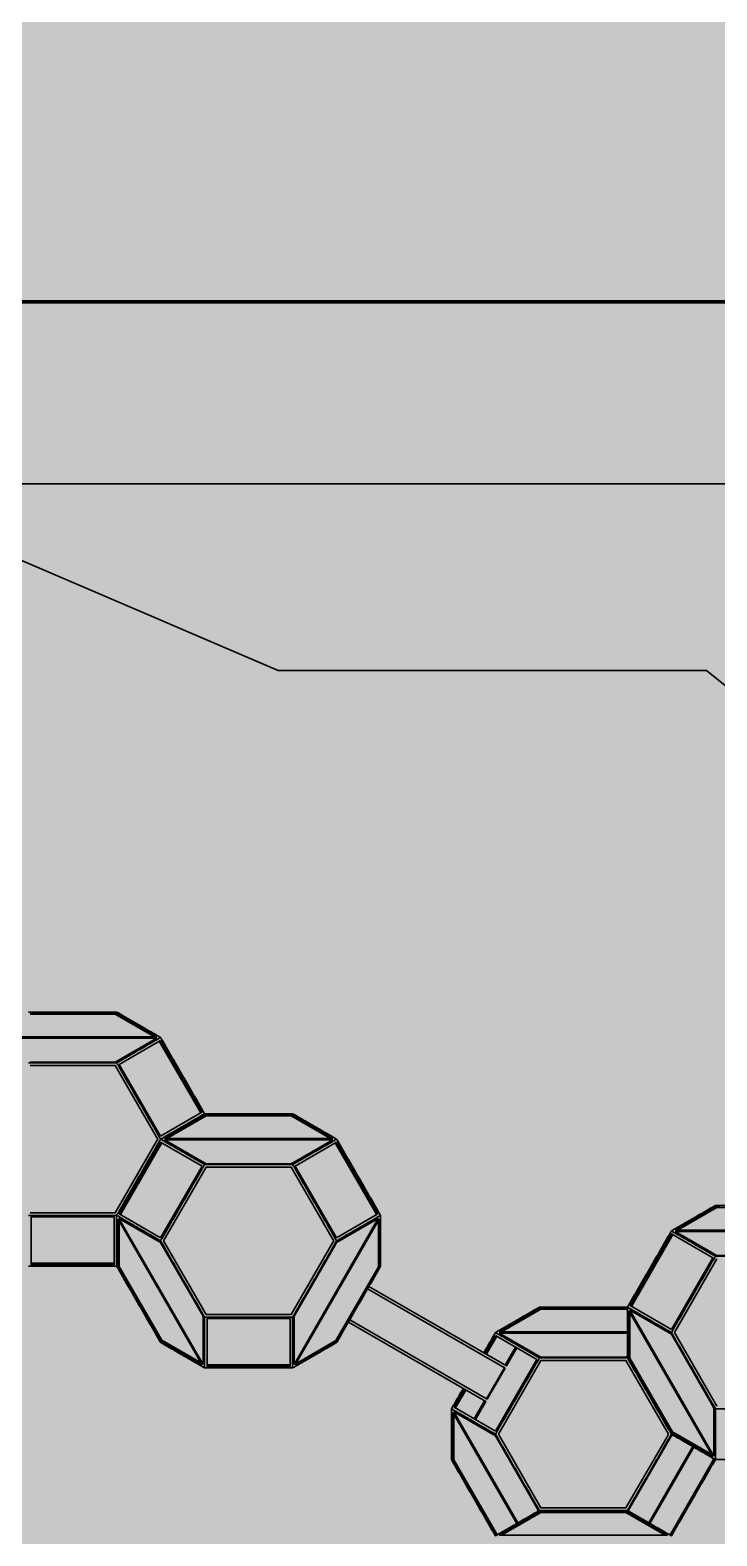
# Model space of a CAD drawing. Header units: millimetres. Extents: x 401 to 30661, y 2016 to 22119.
# Drawn here: x 16375 to 16757, y 14429 to 15267 of the extents above; entities that cross this region are included whole.
import ezdxf

# ---------------------------------------------------------------- set-up
doc = ezdxf.new("R2010")
doc.units = ezdxf.units.MM
doc.layers.add('4TH DETAILS', color=125, linetype='Continuous', lineweight=15, true_color=0x39ffb0)
doc.layers.add('BACKGROUND', color=7, linetype='Continuous', true_color=0x000000)
doc.layers.add('GLOW-CYAN', color=7, linetype='Continuous', lineweight=100, true_color=0x7debff, transparency=0.8)
doc.layers.add('GLOW-EMERALD-2', color=7, linetype='Continuous', lineweight=30, true_color=0x39ffb0, transparency=0.8)
doc.layers.add('LAYOUT', color=83, linetype='Continuous', lineweight=50, true_color=0x7debff, plot=False)

msp = doc.modelspace()

# ---------------------------------------------------------------- hatches: boundary and pattern name
at = {"layer": 'BACKGROUND'}
h = msp.add_hatch(color=256, dxfattribs=at)
h.dxf.hatch_style = 1
h.paths.add_polyline_path([(400.723, 2015.745), (30660.634, 2015.745), (30660.634, 22119.328), (400.723, 22119.328)])

# ---------------------------------------------------------------- linework, layer by layer
at = {"layer": '4TH DETAILS', "linetype": 'Continuous'}
for p, q in [((16374.6, 14720.17), (16376.229, 14720.17)), ((16376.229, 14720.17), (16421.96, 14720.17)), ((16421.96, 14719.463), (16421.96, 14720.17)), ((16421.96, 14720.17), (16444.826, 14706.968)), ((16421.96, 14719.463), (16374.6, 14719.463)), ((16443.873, 14706.812), (16421.96, 14719.463)), ((16445.134, 14706.206), (16351.426, 14706.206)), ((16351.462, 14706.812), (16445.098, 14706.812)), ((16445.134, 14706.206), (16421.96, 14692.826)), ((16424.208, 14691.503), (16447.247, 14704.805)), ((16444.826, 14706.968), (16445.098, 14706.812)), ((16469.57, 14664.485), (16446.53, 14704.39)), ((16447.247, 14704.805), (16447.27, 14704.766)), ((16447.27, 14704.766), (16470.287, 14664.899)), ((16420.331, 14692.826), (16374.6, 14692.826)), ((16374.6, 14690.945), (16376.229, 14690.945)), ((16376.229, 14690.945), (16421.96, 14690.945)), ((16421.96, 14692.826), (16420.331, 14692.826)), ((16421.96, 14690.945), (16444.826, 14651.34)), ((16447.247, 14651.597), (16424.208, 14691.503)), ((16470.287, 14664.899), (16447.27, 14651.61)), ((16449.442, 14650.243), (16472.579, 14663.601)), ((16472.579, 14662.894), (16450.667, 14650.243)), ((16472.579, 14662.894), (16472.579, 14663.601)), ((16472.579, 14663.601), (16474.208, 14663.601)), ((16519.94, 14662.894), (16472.579, 14662.894)), ((16474.208, 14663.601), (16519.94, 14663.601)), ((16519.94, 14662.894), (16519.94, 14663.601)), ((16519.94, 14663.601), (16542.806, 14650.4)), ((16541.852, 14650.243), (16519.94, 14662.894)), ((16444.826, 14648.518), (16421.96, 14608.914)), ((16424.23, 14608.343), (16447.27, 14648.249)), ((16447.987, 14647.835), (16424.947, 14607.929)), ((16444.826, 14651.34), (16445.64, 14649.929)), ((16445.64, 14649.929), (16444.826, 14648.518)), ((16447.27, 14651.61), (16447.247, 14651.597)), ((16447.27, 14648.249), (16470.309, 14634.947)), ((16449.713, 14649.459), (16449.405, 14649.637)), ((16543.114, 14649.637), (16449.405, 14649.637)), ((16449.442, 14650.243), (16543.077, 14650.243)), ((16472.579, 14636.258), (16449.713, 14649.459)), ((16543.114, 14649.637), (16519.94, 14636.258)), ((16522.188, 14634.934), (16545.227, 14648.236)), ((16542.806, 14650.4), (16543.077, 14650.243)), ((16567.549, 14607.916), (16544.51, 14647.822)), ((16545.227, 14648.236), (16545.249, 14648.197)), ((16545.249, 14648.197), (16568.267, 14608.33)), ((16470.309, 14634.947), (16447.27, 14595.042)), ((16448.899, 14593.361), (16472.579, 14634.376)), ((16518.311, 14636.258), (16472.579, 14636.258)), ((16472.579, 14634.376), (16474.209, 14634.376)), ((16474.209, 14634.376), (16519.94, 14634.376)), ((16519.94, 14636.258), (16518.311, 14636.258)), ((16519.94, 14634.376), (16542.805, 14594.772)), ((16545.227, 14595.029), (16522.188, 14634.934)), ((16733.789, 14599.212), (16756.927, 14612.57)), ((16756.927, 14611.863), (16735.014, 14599.212)), ((16756.927, 14611.863), (16756.927, 14612.57)), ((16756.927, 14612.57), (16758.556, 14612.57)), ((16804.287, 14611.863), (16756.927, 14611.863)), ((16376.229, 14608.914), (16374.6, 14608.914)), ((16375.24, 14606.663), (16421.319, 14606.663)), ((16375.24, 14580.059), (16375.24, 14606.663)), ((16421.96, 14608.914), (16376.229, 14608.914)), ((16421.319, 14606.663), (16421.319, 14580.059)), ((16423.589, 14578.748), (16423.589, 14605.465)), ((16470.407, 14524.375), (16423.589, 14605.465)), ((16424.07, 14605.815), (16424.404, 14605.622)), ((16424.07, 14605.815), (16470.95, 14524.616)), ((16424.202, 14579.102), (16424.202, 14604.404)), ((16447.27, 14595.042), (16424.23, 14608.343)), ((16424.404, 14605.622), (16447.27, 14592.42)), ((16521.569, 14524.642), (16568.427, 14605.802)), ((16568.93, 14605.465), (16522.112, 14524.375)), ((16568.267, 14608.33), (16545.249, 14595.042)), ((16545.249, 14592.42), (16568.427, 14605.802)), ((16568.562, 14578.961), (16568.562, 14604.829)), ((16568.93, 14605.465), (16568.93, 14605.152)), ((16568.93, 14605.152), (16568.93, 14578.748)), ((16542.805, 14594.772), (16543.62, 14593.361)), ((16545.249, 14595.042), (16545.227, 14595.029)), ((16708.578, 14557.312), (16731.617, 14597.218)), ((16732.334, 14596.804), (16709.295, 14556.898)), ((16731.617, 14597.218), (16754.657, 14583.916)), ((16734.061, 14598.428), (16733.753, 14598.606)), ((16805.102, 14598.606), (16733.753, 14598.606)), ((16733.789, 14599.212), (16805.102, 14599.212)), ((16756.927, 14585.227), (16734.061, 14598.428)), ((16447.27, 14592.42), (16470.136, 14552.816)), ((16472.579, 14552.346), (16448.899, 14593.361)), ((16542.805, 14591.95), (16519.94, 14552.346)), ((16521.569, 14551.405), (16544.435, 14591.009)), ((16543.62, 14593.361), (16542.805, 14591.95)), ((16544.435, 14591.009), (16545.249, 14592.42)), ((16375.24, 14580.887), (16421.319, 14580.887)), ((16421.319, 14580.059), (16375.24, 14580.059)), ((16424.202, 14579.102), (16423.589, 14578.748)), ((16447.27, 14537.733), (16423.589, 14578.748)), ((16447.882, 14538.086), (16424.202, 14579.102)), ((16544.882, 14537.945), (16568.562, 14578.961)), ((16568.93, 14578.748), (16546.064, 14539.144)), ((16568.562, 14578.961), (16568.93, 14578.748)), ((16754.657, 14583.916), (16731.617, 14544.01)), ((16733.247, 14542.33), (16756.927, 14583.345)), ((16802.658, 14585.227), (16756.927, 14585.227)), ((16562.497, 14566.666), (16639.002, 14522.496)), ((16563.225, 14567.926), (16639.729, 14523.756)), ((16470.136, 14552.816), (16470.95, 14551.405)), ((16635.81, 14542.643), (16658.947, 14556.002)), ((16658.947, 14555.295), (16637.035, 14542.643)), ((16658.947, 14555.295), (16658.947, 14556.002)), ((16658.947, 14556.002), (16660.576, 14556.002)), ((16706.308, 14555.295), (16658.947, 14555.295)), ((16660.576, 14556.002), (16706.308, 14556.002)), ((16706.308, 14555.295), (16706.308, 14556.002)), ((16706.308, 14556.002), (16707.122, 14555.531)), ((16707.122, 14554.824), (16706.308, 14555.295)), ((16707.937, 14527.717), (16707.937, 14554.434)), ((16754.755, 14473.344), (16707.937, 14554.434)), ((16708.417, 14554.784), (16708.752, 14554.591)), ((16708.417, 14554.784), (16755.298, 14473.585)), ((16708.549, 14528.071), (16708.549, 14553.373)), ((16731.617, 14544.01), (16708.578, 14557.312)), ((16708.752, 14554.591), (16731.617, 14541.389)), ((16470.95, 14551.405), (16470.95, 14550.464)), ((16470.95, 14550.464), (16470.95, 14524.616)), ((16474.209, 14552.346), (16472.579, 14552.346)), ((16473.22, 14550.094), (16519.299, 14550.094)), ((16473.22, 14523.491), (16473.22, 14550.094)), ((16519.94, 14552.346), (16474.209, 14552.346)), ((16519.299, 14550.094), (16519.299, 14523.491)), ((16521.569, 14525.002), (16521.569, 14551.405)), ((16551.769, 14548.085), (16628.274, 14503.915)), ((16552.497, 14549.345), (16629.002, 14505.175)), ((16447.882, 14538.086), (16447.27, 14537.733)), ((16448.084, 14537.263), (16447.27, 14537.733)), ((16469.795, 14525.435), (16447.882, 14538.086)), ((16470.407, 14524.375), (16448.084, 14537.263)), ((16545.249, 14537.733), (16522.112, 14524.375)), ((16522.479, 14525.011), (16544.882, 14537.945)), ((16544.882, 14537.945), (16545.249, 14537.733)), ((16546.064, 14539.144), (16545.249, 14537.733)), ((16627.846, 14530.617), (16633.638, 14540.649)), ((16634.355, 14540.235), (16628.563, 14530.203)), ((16633.638, 14540.649), (16656.677, 14527.347)), ((16636.081, 14541.86), (16635.773, 14542.038)), ((16707.122, 14542.038), (16635.773, 14542.038)), ((16635.81, 14542.643), (16707.122, 14542.643)), ((16658.947, 14528.658), (16636.081, 14541.86)), ((16731.617, 14541.389), (16754.483, 14501.785)), ((16756.927, 14501.314), (16733.247, 14542.33)), ((16639.002, 14524.176), (16644.794, 14534.208)), ((16639.729, 14523.756), (16645.521, 14533.788)), ((16644.794, 14534.208), (16645.521, 14533.788)), ((16704.679, 14528.658), (16658.947, 14528.658)), ((16706.308, 14528.658), (16704.679, 14528.658)), ((16707.122, 14529.128), (16706.308, 14528.658)), ((16708.549, 14528.071), (16707.937, 14527.717)), ((16731.617, 14486.702), (16707.937, 14527.717)), ((16732.23, 14487.055), (16708.549, 14528.071)), ((16473.22, 14524.319), (16519.299, 14524.319)), ((16519.299, 14523.491), (16473.22, 14523.491)), ((16521.569, 14524.642), (16521.569, 14525.002)), ((16628.65, 14505.378), (16638.65, 14522.699)), ((16629.002, 14505.175), (16639.002, 14522.496)), ((16656.677, 14527.347), (16633.638, 14487.442)), ((16635.267, 14485.761), (16658.947, 14526.777)), ((16658.947, 14526.777), (16660.577, 14526.777)), ((16660.577, 14526.777), (16706.308, 14526.777)), ((16706.308, 14526.777), (16729.173, 14487.172)), ((16610.598, 14500.744), (16616.39, 14510.776)), ((16617.107, 14510.362), (16611.315, 14500.33)), ((16621.754, 14494.303), (16627.546, 14504.335)), ((16622.482, 14493.883), (16628.274, 14503.915)), ((16609.957, 14471.149), (16609.957, 14497.866)), ((16645.614, 14436.107), (16609.957, 14497.866)), ((16610.438, 14498.215), (16610.772, 14498.022)), ((16610.438, 14498.215), (16646.125, 14436.403)), ((16610.57, 14471.502), (16610.57, 14496.805)), ((16633.638, 14487.442), (16610.598, 14500.744)), ((16610.772, 14498.022), (16633.638, 14484.821)), ((16621.754, 14494.303), (16622.482, 14493.883)), ((16754.483, 14501.785), (16755.298, 14500.374)), ((16755.298, 14500.374), (16755.298, 14499.433)), ((16755.298, 14499.433), (16755.298, 14473.585)), ((16658.947, 14444.746), (16635.267, 14485.761)), ((16729.173, 14487.172), (16729.988, 14485.761)), ((16729.988, 14485.761), (16729.173, 14484.35)), ((16732.23, 14487.055), (16731.617, 14486.702)), ((16732.432, 14486.232), (16731.617, 14486.702)), ((16754.142, 14474.404), (16732.23, 14487.055)), ((16754.755, 14473.344), (16732.432, 14486.232)), ((16633.638, 14484.821), (16656.503, 14445.216)), ((16729.173, 14484.35), (16706.308, 14444.746)), ((16707.937, 14443.805), (16730.803, 14483.41)), ((16719.118, 14436.409), (16743.613, 14478.835)), ((16744.136, 14478.534), (16719.641, 14436.107)), ((16730.803, 14483.41), (16731.617, 14484.821)), ((16731.617, 14484.821), (16732.432, 14485.291)), ((16610.57, 14471.502), (16609.957, 14471.149)), ((16633.638, 14430.133), (16609.957, 14471.149)), ((16634.25, 14430.487), (16610.57, 14471.502)), ((16731.25, 14430.345), (16754.93, 14471.361)), ((16755.298, 14471.149), (16732.432, 14431.544)), ((16754.93, 14471.361), (16754.93, 14472.302)), ((16754.93, 14471.361), (16755.298, 14471.149)), ((16755.298, 14472.089), (16755.298, 14471.149)), ((16656.503, 14445.216), (16657.318, 14443.805)), ((16657.318, 14443.805), (16657.318, 14442.865)), ((16660.577, 14444.746), (16658.947, 14444.746)), ((16706.308, 14444.746), (16660.577, 14444.746)), ((16707.937, 14442.865), (16707.937, 14443.805)), ((16635.81, 14429.506), (16658.947, 14442.865)), ((16658.947, 14442.158), (16637.035, 14429.506)), ((16658.947, 14442.158), (16658.947, 14442.865)), ((16658.947, 14442.865), (16660.576, 14442.865)), ((16706.308, 14442.158), (16658.947, 14442.158)), ((16660.576, 14442.865), (16706.308, 14442.865)), ((16706.308, 14442.158), (16706.308, 14442.865)), ((16706.308, 14442.865), (16729.174, 14429.663)), ((16728.22, 14429.506), (16706.308, 14442.158)), ((16634.25, 14430.487), (16633.638, 14430.133)), ((16634.452, 14429.663), (16633.638, 14430.133)), ((16635.065, 14430.017), (16634.25, 14430.487)), ((16635.81, 14429.506), (16729.445, 14429.506)), ((16729.174, 14429.663), (16729.445, 14429.506)), ((16730.435, 14429.875), (16731.25, 14430.345)), ((16731.617, 14430.133), (16730.803, 14429.663)), ((16731.25, 14430.345), (16731.617, 14430.133)), ((16732.432, 14431.544), (16731.617, 14430.133))]:
    msp.add_line(p, q, dxfattribs=at)
at = {"layer": '4TH DETAILS'}
msp.add_lwpolyline([(9649.126, 6214.575), (18449.126, 6214.575), (18449.126, 15014.575), (9649.126, 15014.575)], close=True, dxfattribs=at)
msp.add_lwpolyline([(16270.229, 15014.575), (16512.728, 14910.647), (16751.181, 14910.647), (17943.449, 13956.832), (18181.903, 12764.564), (18181.903, 12049.203), (17704.996, 10380.028), (17704.996, 9489.575)], dxfattribs=at)
at = {"layer": '4TH DETAILS', "linetype": 'Continuous'}
for points in [[(16422.775, 14720.64), (16373.785, 14720.64)], [(16422.775, 14720.64), (16447.27, 14706.498)], [(16422.775, 14692.356), (16447.27, 14706.498)], [(16471.765, 14664.072), (16447.27, 14706.498)], [(16373.785, 14692.356), (16422.775, 14692.356)], [(16447.27, 14649.929), (16422.775, 14692.356)], [(16447.27, 14649.929), (16471.765, 14664.072)], [(16447.27, 14649.929), (16471.765, 14664.072)], [(16520.754, 14664.072), (16471.765, 14664.072)], [(16520.754, 14664.072), (16545.249, 14649.929)], [(16422.775, 14607.503), (16447.27, 14649.929)], [(16422.775, 14607.503), (16447.27, 14649.929)], [(16471.765, 14635.787), (16447.27, 14649.929)], [(16520.754, 14635.787), (16545.249, 14649.929)], [(16569.744, 14607.503), (16545.249, 14649.929)], [(16447.27, 14593.361), (16471.765, 14635.787)], [(16471.765, 14635.787), (16520.754, 14635.787)], [(16545.249, 14593.361), (16520.754, 14635.787)], [(16731.617, 14598.898), (16756.112, 14613.041)], [(16805.102, 14613.041), (16756.112, 14613.041)], [(16373.785, 14607.503), (16422.775, 14607.503)], [(16422.775, 14579.219), (16422.775, 14607.503)], [(16447.27, 14593.361), (16422.775, 14607.503)], [(16422.775, 14607.503), (16422.775, 14579.219)], [(16545.249, 14593.361), (16569.744, 14607.503)], [(16569.744, 14579.219), (16569.744, 14607.503)], [(16707.122, 14556.472), (16731.617, 14598.898)], [(16756.112, 14584.756), (16731.617, 14598.898)], [(16471.765, 14550.935), (16447.27, 14593.361)], [(16520.754, 14550.935), (16545.249, 14593.361)], [(16373.785, 14579.219), (16422.775, 14579.219)], [(16422.775, 14579.219), (16447.27, 14536.792)], [(16569.744, 14579.219), (16545.249, 14536.792)], [(16731.617, 14542.33), (16756.112, 14584.756)], [(16756.112, 14584.756), (16805.102, 14584.756)], [(16633.638, 14542.33), (16658.133, 14556.472)], [(16707.122, 14556.472), (16658.133, 14556.472)], [(16707.122, 14528.188), (16707.122, 14556.472)], [(16731.617, 14542.33), (16707.122, 14556.472)], [(16471.765, 14550.935), (16520.754, 14550.935)], [(16471.765, 14550.935), (16471.765, 14522.65)], [(16520.754, 14550.935), (16520.754, 14522.65)], [(16447.27, 14536.792), (16471.765, 14522.65)], [(16520.754, 14522.65), (16545.249, 14536.792)], [(16627.118, 14531.037), (16633.638, 14542.33)], [(16658.133, 14528.188), (16633.638, 14542.33)], [(16756.112, 14499.903), (16731.617, 14542.33)], [(16633.638, 14485.761), (16658.133, 14528.188)], [(16658.133, 14528.188), (16707.122, 14528.188)], [(16731.617, 14485.761), (16707.122, 14528.188)], [(16707.122, 14528.188), (16731.617, 14485.761)], [(16471.765, 14522.65), (16520.754, 14522.65)], [(16609.143, 14499.903), (16615.663, 14511.196)], [(16609.143, 14471.619), (16609.143, 14499.903)], [(16633.638, 14485.761), (16609.143, 14499.903)], [(16756.112, 14499.903), (16805.102, 14499.903)], [(16756.112, 14499.903), (16756.112, 14471.619)], [(16658.133, 14443.335), (16633.638, 14485.761)], [(16707.122, 14443.335), (16731.617, 14485.761)], [(16731.617, 14485.761), (16756.112, 14471.619)], [(16609.143, 14471.619), (16633.638, 14429.193)], [(16756.112, 14471.619), (16731.617, 14429.193)], [(16756.112, 14471.619), (16805.102, 14471.619)], [(16633.638, 14429.193), (16658.133, 14443.335)], [(16707.122, 14443.335), (16658.133, 14443.335)], [(16658.133, 14443.335), (16707.122, 14443.335)], [(16707.122, 14443.335), (16731.617, 14429.193)]]:
    msp.add_open_spline(points, degree=1, dxfattribs=at)
at = {"layer": 'GLOW-CYAN'}
msp.add_lwpolyline([(18550.723, 15115.853), (9550.723, 15115.853), (9550.723, 6115.853), (18550.723, 6115.853)], close=True, dxfattribs=at)
at = {"layer": 'GLOW-EMERALD-2', "linetype": 'Continuous'}
for p, q in [((16374.6, 14720.17), (16376.229, 14720.17)), ((16376.229, 14720.17), (16421.96, 14720.17)), ((16421.96, 14719.463), (16421.96, 14720.17)), ((16421.96, 14720.17), (16444.826, 14706.968)), ((16421.96, 14719.463), (16374.6, 14719.463)), ((16443.873, 14706.812), (16421.96, 14719.463)), ((16445.134, 14706.206), (16351.426, 14706.206)), ((16351.462, 14706.812), (16445.098, 14706.812)), ((16445.134, 14706.206), (16421.96, 14692.826)), ((16424.208, 14691.503), (16447.247, 14704.805)), ((16444.826, 14706.968), (16445.098, 14706.812)), ((16469.57, 14664.485), (16446.53, 14704.39)), ((16447.247, 14704.805), (16447.27, 14704.766)), ((16447.27, 14704.766), (16470.287, 14664.899)), ((16420.331, 14692.826), (16374.6, 14692.826)), ((16374.6, 14690.945), (16376.229, 14690.945)), ((16376.229, 14690.945), (16421.96, 14690.945)), ((16421.96, 14692.826), (16420.331, 14692.826)), ((16421.96, 14690.945), (16444.826, 14651.34)), ((16447.247, 14651.597), (16424.208, 14691.503)), ((16470.287, 14664.899), (16447.27, 14651.61)), ((16449.442, 14650.243), (16472.579, 14663.601)), ((16472.579, 14662.894), (16450.667, 14650.243)), ((16472.579, 14662.894), (16472.579, 14663.601)), ((16472.579, 14663.601), (16474.208, 14663.601)), ((16519.94, 14662.894), (16472.579, 14662.894)), ((16474.208, 14663.601), (16519.94, 14663.601)), ((16519.94, 14662.894), (16519.94, 14663.601)), ((16519.94, 14663.601), (16542.806, 14650.4)), ((16541.852, 14650.243), (16519.94, 14662.894)), ((16444.826, 14648.518), (16421.96, 14608.914)), ((16424.23, 14608.343), (16447.27, 14648.249)), ((16447.987, 14647.835), (16424.947, 14607.929)), ((16444.826, 14651.34), (16445.64, 14649.929)), ((16445.64, 14649.929), (16444.826, 14648.518)), ((16447.27, 14651.61), (16447.247, 14651.597)), ((16447.27, 14648.249), (16470.309, 14634.947)), ((16449.713, 14649.459), (16449.405, 14649.637)), ((16543.114, 14649.637), (16449.405, 14649.637)), ((16449.442, 14650.243), (16543.077, 14650.243)), ((16472.579, 14636.258), (16449.713, 14649.459)), ((16543.114, 14649.637), (16519.94, 14636.258)), ((16522.188, 14634.934), (16545.227, 14648.236)), ((16542.806, 14650.4), (16543.077, 14650.243)), ((16567.549, 14607.916), (16544.51, 14647.822)), ((16545.227, 14648.236), (16545.249, 14648.197)), ((16545.249, 14648.197), (16568.267, 14608.33)), ((16470.309, 14634.947), (16447.27, 14595.042)), ((16448.899, 14593.361), (16472.579, 14634.376)), ((16518.311, 14636.258), (16472.579, 14636.258)), ((16472.579, 14634.376), (16474.209, 14634.376)), ((16474.209, 14634.376), (16519.94, 14634.376)), ((16519.94, 14636.258), (16518.311, 14636.258)), ((16519.94, 14634.376), (16542.805, 14594.772)), ((16545.227, 14595.029), (16522.188, 14634.934)), ((16733.789, 14599.212), (16756.927, 14612.57)), ((16756.927, 14611.863), (16735.014, 14599.212)), ((16756.927, 14611.863), (16756.927, 14612.57)), ((16756.927, 14612.57), (16758.556, 14612.57)), ((16804.287, 14611.863), (16756.927, 14611.863)), ((16376.229, 14608.914), (16374.6, 14608.914)), ((16375.24, 14606.663), (16421.319, 14606.663)), ((16375.24, 14580.059), (16375.24, 14606.663)), ((16421.96, 14608.914), (16376.229, 14608.914)), ((16421.319, 14606.663), (16421.319, 14580.059)), ((16423.589, 14578.748), (16423.589, 14605.465)), ((16470.407, 14524.375), (16423.589, 14605.465)), ((16424.07, 14605.815), (16424.404, 14605.622)), ((16424.07, 14605.815), (16470.95, 14524.616)), ((16424.202, 14579.102), (16424.202, 14604.404)), ((16447.27, 14595.042), (16424.23, 14608.343)), ((16424.404, 14605.622), (16447.27, 14592.42)), ((16521.569, 14524.642), (16568.427, 14605.802)), ((16568.93, 14605.465), (16522.112, 14524.375)), ((16568.267, 14608.33), (16545.249, 14595.042)), ((16545.249, 14592.42), (16568.427, 14605.802)), ((16568.562, 14578.961), (16568.562, 14604.829)), ((16568.93, 14605.465), (16568.93, 14605.152)), ((16568.93, 14605.152), (16568.93, 14578.748)), ((16542.805, 14594.772), (16543.62, 14593.361)), ((16545.249, 14595.042), (16545.227, 14595.029)), ((16708.578, 14557.312), (16731.617, 14597.218)), ((16732.334, 14596.804), (16709.295, 14556.898)), ((16731.617, 14597.218), (16754.657, 14583.916)), ((16734.061, 14598.428), (16733.753, 14598.606)), ((16805.102, 14598.606), (16733.753, 14598.606)), ((16733.789, 14599.212), (16805.102, 14599.212)), ((16756.927, 14585.227), (16734.061, 14598.428)), ((16447.27, 14592.42), (16470.136, 14552.816)), ((16472.579, 14552.346), (16448.899, 14593.361)), ((16542.805, 14591.95), (16519.94, 14552.346)), ((16521.569, 14551.405), (16544.435, 14591.009)), ((16543.62, 14593.361), (16542.805, 14591.95)), ((16544.435, 14591.009), (16545.249, 14592.42)), ((16375.24, 14580.887), (16421.319, 14580.887)), ((16421.319, 14580.059), (16375.24, 14580.059)), ((16424.202, 14579.102), (16423.589, 14578.748)), ((16447.27, 14537.733), (16423.589, 14578.748)), ((16447.882, 14538.086), (16424.202, 14579.102)), ((16544.882, 14537.945), (16568.562, 14578.961)), ((16568.93, 14578.748), (16546.064, 14539.144)), ((16568.562, 14578.961), (16568.93, 14578.748)), ((16754.657, 14583.916), (16731.617, 14544.01)), ((16733.247, 14542.33), (16756.927, 14583.345)), ((16802.658, 14585.227), (16756.927, 14585.227)), ((16562.497, 14566.666), (16639.002, 14522.496)), ((16563.225, 14567.926), (16639.729, 14523.756)), ((16470.136, 14552.816), (16470.95, 14551.405)), ((16635.81, 14542.643), (16658.947, 14556.002)), ((16658.947, 14555.295), (16637.035, 14542.643)), ((16658.947, 14555.295), (16658.947, 14556.002)), ((16658.947, 14556.002), (16660.576, 14556.002)), ((16706.308, 14555.295), (16658.947, 14555.295)), ((16660.576, 14556.002), (16706.308, 14556.002)), ((16706.308, 14555.295), (16706.308, 14556.002)), ((16706.308, 14556.002), (16707.122, 14555.531)), ((16707.122, 14554.824), (16706.308, 14555.295)), ((16707.937, 14527.717), (16707.937, 14554.434)), ((16754.755, 14473.344), (16707.937, 14554.434)), ((16708.417, 14554.784), (16708.752, 14554.591)), ((16708.417, 14554.784), (16755.298, 14473.585)), ((16708.549, 14528.071), (16708.549, 14553.373)), ((16731.617, 14544.01), (16708.578, 14557.312)), ((16708.752, 14554.591), (16731.617, 14541.389)), ((16470.95, 14551.405), (16470.95, 14550.464)), ((16470.95, 14550.464), (16470.95, 14524.616)), ((16474.209, 14552.346), (16472.579, 14552.346)), ((16473.22, 14550.094), (16519.299, 14550.094)), ((16473.22, 14523.491), (16473.22, 14550.094)), ((16519.94, 14552.346), (16474.209, 14552.346)), ((16519.299, 14550.094), (16519.299, 14523.491)), ((16521.569, 14525.002), (16521.569, 14551.405)), ((16551.769, 14548.085), (16628.274, 14503.915)), ((16552.497, 14549.345), (16629.002, 14505.175)), ((16447.882, 14538.086), (16447.27, 14537.733)), ((16448.084, 14537.263), (16447.27, 14537.733)), ((16469.795, 14525.435), (16447.882, 14538.086)), ((16470.407, 14524.375), (16448.084, 14537.263)), ((16545.249, 14537.733), (16522.112, 14524.375)), ((16522.479, 14525.011), (16544.882, 14537.945)), ((16544.882, 14537.945), (16545.249, 14537.733)), ((16546.064, 14539.144), (16545.249, 14537.733)), ((16627.846, 14530.617), (16633.638, 14540.649)), ((16634.355, 14540.235), (16628.563, 14530.203)), ((16633.638, 14540.649), (16656.677, 14527.347)), ((16636.081, 14541.86), (16635.773, 14542.038)), ((16707.122, 14542.038), (16635.773, 14542.038)), ((16635.81, 14542.643), (16707.122, 14542.643)), ((16658.947, 14528.658), (16636.081, 14541.86)), ((16731.617, 14541.389), (16754.483, 14501.785)), ((16756.927, 14501.314), (16733.247, 14542.33)), ((16639.002, 14524.176), (16644.794, 14534.208)), ((16639.729, 14523.756), (16645.521, 14533.788)), ((16644.794, 14534.208), (16645.521, 14533.788)), ((16704.679, 14528.658), (16658.947, 14528.658)), ((16706.308, 14528.658), (16704.679, 14528.658)), ((16707.122, 14529.128), (16706.308, 14528.658)), ((16708.549, 14528.071), (16707.937, 14527.717)), ((16731.617, 14486.702), (16707.937, 14527.717)), ((16732.23, 14487.055), (16708.549, 14528.071)), ((16473.22, 14524.319), (16519.299, 14524.319)), ((16519.299, 14523.491), (16473.22, 14523.491)), ((16521.569, 14524.642), (16521.569, 14525.002)), ((16628.65, 14505.378), (16638.65, 14522.699)), ((16629.002, 14505.175), (16639.002, 14522.496)), ((16656.677, 14527.347), (16633.638, 14487.442)), ((16635.267, 14485.761), (16658.947, 14526.777)), ((16658.947, 14526.777), (16660.577, 14526.777)), ((16660.577, 14526.777), (16706.308, 14526.777)), ((16706.308, 14526.777), (16729.173, 14487.172)), ((16610.598, 14500.744), (16616.39, 14510.776)), ((16617.107, 14510.362), (16611.315, 14500.33)), ((16621.754, 14494.303), (16627.546, 14504.335)), ((16622.482, 14493.883), (16628.274, 14503.915)), ((16609.957, 14471.149), (16609.957, 14497.866)), ((16645.614, 14436.107), (16609.957, 14497.866)), ((16610.438, 14498.215), (16610.772, 14498.022)), ((16610.438, 14498.215), (16646.125, 14436.403)), ((16610.57, 14471.502), (16610.57, 14496.805)), ((16633.638, 14487.442), (16610.598, 14500.744)), ((16610.772, 14498.022), (16633.638, 14484.821)), ((16621.754, 14494.303), (16622.482, 14493.883)), ((16754.483, 14501.785), (16755.298, 14500.374)), ((16755.298, 14500.374), (16755.298, 14499.433)), ((16755.298, 14499.433), (16755.298, 14473.585)), ((16658.947, 14444.746), (16635.267, 14485.761)), ((16729.173, 14487.172), (16729.988, 14485.761)), ((16729.988, 14485.761), (16729.173, 14484.35)), ((16732.23, 14487.055), (16731.617, 14486.702)), ((16732.432, 14486.232), (16731.617, 14486.702)), ((16754.142, 14474.404), (16732.23, 14487.055)), ((16754.755, 14473.344), (16732.432, 14486.232)), ((16633.638, 14484.821), (16656.503, 14445.216)), ((16729.173, 14484.35), (16706.308, 14444.746)), ((16707.937, 14443.805), (16730.803, 14483.41)), ((16719.118, 14436.409), (16743.613, 14478.835)), ((16744.136, 14478.534), (16719.641, 14436.107)), ((16730.803, 14483.41), (16731.617, 14484.821)), ((16731.617, 14484.821), (16732.432, 14485.291)), ((16610.57, 14471.502), (16609.957, 14471.149)), ((16633.638, 14430.133), (16609.957, 14471.149)), ((16634.25, 14430.487), (16610.57, 14471.502)), ((16731.25, 14430.345), (16754.93, 14471.361)), ((16755.298, 14471.149), (16732.432, 14431.544)), ((16754.93, 14471.361), (16754.93, 14472.302)), ((16754.93, 14471.361), (16755.298, 14471.149)), ((16755.298, 14472.089), (16755.298, 14471.149)), ((16656.503, 14445.216), (16657.318, 14443.805)), ((16657.318, 14443.805), (16657.318, 14442.865)), ((16660.577, 14444.746), (16658.947, 14444.746)), ((16706.308, 14444.746), (16660.577, 14444.746)), ((16707.937, 14442.865), (16707.937, 14443.805)), ((16635.81, 14429.506), (16658.947, 14442.865)), ((16658.947, 14442.158), (16637.035, 14429.506)), ((16658.947, 14442.158), (16658.947, 14442.865)), ((16658.947, 14442.865), (16660.576, 14442.865)), ((16706.308, 14442.158), (16658.947, 14442.158)), ((16660.576, 14442.865), (16706.308, 14442.865)), ((16706.308, 14442.158), (16706.308, 14442.865)), ((16706.308, 14442.865), (16729.174, 14429.663)), ((16728.22, 14429.506), (16706.308, 14442.158)), ((16634.25, 14430.487), (16633.638, 14430.133)), ((16634.452, 14429.663), (16633.638, 14430.133)), ((16635.065, 14430.017), (16634.25, 14430.487)), ((16635.81, 14429.506), (16729.445, 14429.506)), ((16729.174, 14429.663), (16729.445, 14429.506)), ((16730.435, 14429.875), (16731.25, 14430.345)), ((16731.617, 14430.133), (16730.803, 14429.663)), ((16731.25, 14430.345), (16731.617, 14430.133)), ((16732.432, 14431.544), (16731.617, 14430.133))]:
    msp.add_line(p, q, dxfattribs=at)
at = {"layer": 'GLOW-EMERALD-2'}
msp.add_lwpolyline([(9649.126, 6214.575), (18449.126, 6214.575), (18449.126, 15014.575), (9649.126, 15014.575)], close=True, dxfattribs=at)
msp.add_lwpolyline([(16270.229, 15014.575), (16512.728, 14910.647), (16751.181, 14910.647), (17943.449, 13956.832), (18181.903, 12764.564), (18181.903, 12049.203), (17704.996, 10380.028), (17704.996, 9489.575)], dxfattribs=at)
at = {"layer": 'GLOW-EMERALD-2', "linetype": 'Continuous'}
for points in [[(16422.775, 14720.64), (16373.785, 14720.64)], [(16422.775, 14720.64), (16447.27, 14706.498)], [(16422.775, 14692.356), (16447.27, 14706.498)], [(16471.765, 14664.072), (16447.27, 14706.498)], [(16373.785, 14692.356), (16422.775, 14692.356)], [(16447.27, 14649.929), (16422.775, 14692.356)], [(16447.27, 14649.929), (16471.765, 14664.072)], [(16447.27, 14649.929), (16471.765, 14664.072)], [(16520.754, 14664.072), (16471.765, 14664.072)], [(16520.754, 14664.072), (16545.249, 14649.929)], [(16422.775, 14607.503), (16447.27, 14649.929)], [(16422.775, 14607.503), (16447.27, 14649.929)], [(16471.765, 14635.787), (16447.27, 14649.929)], [(16520.754, 14635.787), (16545.249, 14649.929)], [(16569.744, 14607.503), (16545.249, 14649.929)], [(16447.27, 14593.361), (16471.765, 14635.787)], [(16471.765, 14635.787), (16520.754, 14635.787)], [(16545.249, 14593.361), (16520.754, 14635.787)], [(16731.617, 14598.898), (16756.112, 14613.041)], [(16805.102, 14613.041), (16756.112, 14613.041)], [(16373.785, 14607.503), (16422.775, 14607.503)], [(16422.775, 14579.219), (16422.775, 14607.503)], [(16447.27, 14593.361), (16422.775, 14607.503)], [(16422.775, 14607.503), (16422.775, 14579.219)], [(16545.249, 14593.361), (16569.744, 14607.503)], [(16569.744, 14579.219), (16569.744, 14607.503)], [(16707.122, 14556.472), (16731.617, 14598.898)], [(16756.112, 14584.756), (16731.617, 14598.898)], [(16471.765, 14550.935), (16447.27, 14593.361)], [(16520.754, 14550.935), (16545.249, 14593.361)], [(16373.785, 14579.219), (16422.775, 14579.219)], [(16422.775, 14579.219), (16447.27, 14536.792)], [(16569.744, 14579.219), (16545.249, 14536.792)], [(16731.617, 14542.33), (16756.112, 14584.756)], [(16756.112, 14584.756), (16805.102, 14584.756)], [(16633.638, 14542.33), (16658.133, 14556.472)], [(16707.122, 14556.472), (16658.133, 14556.472)], [(16707.122, 14528.188), (16707.122, 14556.472)], [(16731.617, 14542.33), (16707.122, 14556.472)], [(16471.765, 14550.935), (16520.754, 14550.935)], [(16471.765, 14550.935), (16471.765, 14522.65)], [(16520.754, 14550.935), (16520.754, 14522.65)], [(16447.27, 14536.792), (16471.765, 14522.65)], [(16520.754, 14522.65), (16545.249, 14536.792)], [(16627.118, 14531.037), (16633.638, 14542.33)], [(16658.133, 14528.188), (16633.638, 14542.33)], [(16756.112, 14499.903), (16731.617, 14542.33)], [(16633.638, 14485.761), (16658.133, 14528.188)], [(16658.133, 14528.188), (16707.122, 14528.188)], [(16731.617, 14485.761), (16707.122, 14528.188)], [(16707.122, 14528.188), (16731.617, 14485.761)], [(16471.765, 14522.65), (16520.754, 14522.65)], [(16609.143, 14499.903), (16615.663, 14511.196)], [(16609.143, 14471.619), (16609.143, 14499.903)], [(16633.638, 14485.761), (16609.143, 14499.903)], [(16756.112, 14499.903), (16805.102, 14499.903)], [(16756.112, 14499.903), (16756.112, 14471.619)], [(16658.133, 14443.335), (16633.638, 14485.761)], [(16707.122, 14443.335), (16731.617, 14485.761)], [(16731.617, 14485.761), (16756.112, 14471.619)], [(16609.143, 14471.619), (16633.638, 14429.193)], [(16756.112, 14471.619), (16731.617, 14429.193)], [(16756.112, 14471.619), (16805.102, 14471.619)], [(16633.638, 14429.193), (16658.133, 14443.335)], [(16707.122, 14443.335), (16658.133, 14443.335)], [(16658.133, 14443.335), (16707.122, 14443.335)], [(16707.122, 14443.335), (16731.617, 14429.193)]]:
    msp.add_open_spline(points, degree=1, dxfattribs=at)
at = {"layer": 'LAYOUT'}
msp.add_lwpolyline([(18550.723, 15115.853), (9550.723, 15115.853), (9550.723, 6115.853), (18550.723, 6115.853)], close=True, dxfattribs=at)

doc.saveas('drawing.dxf')
